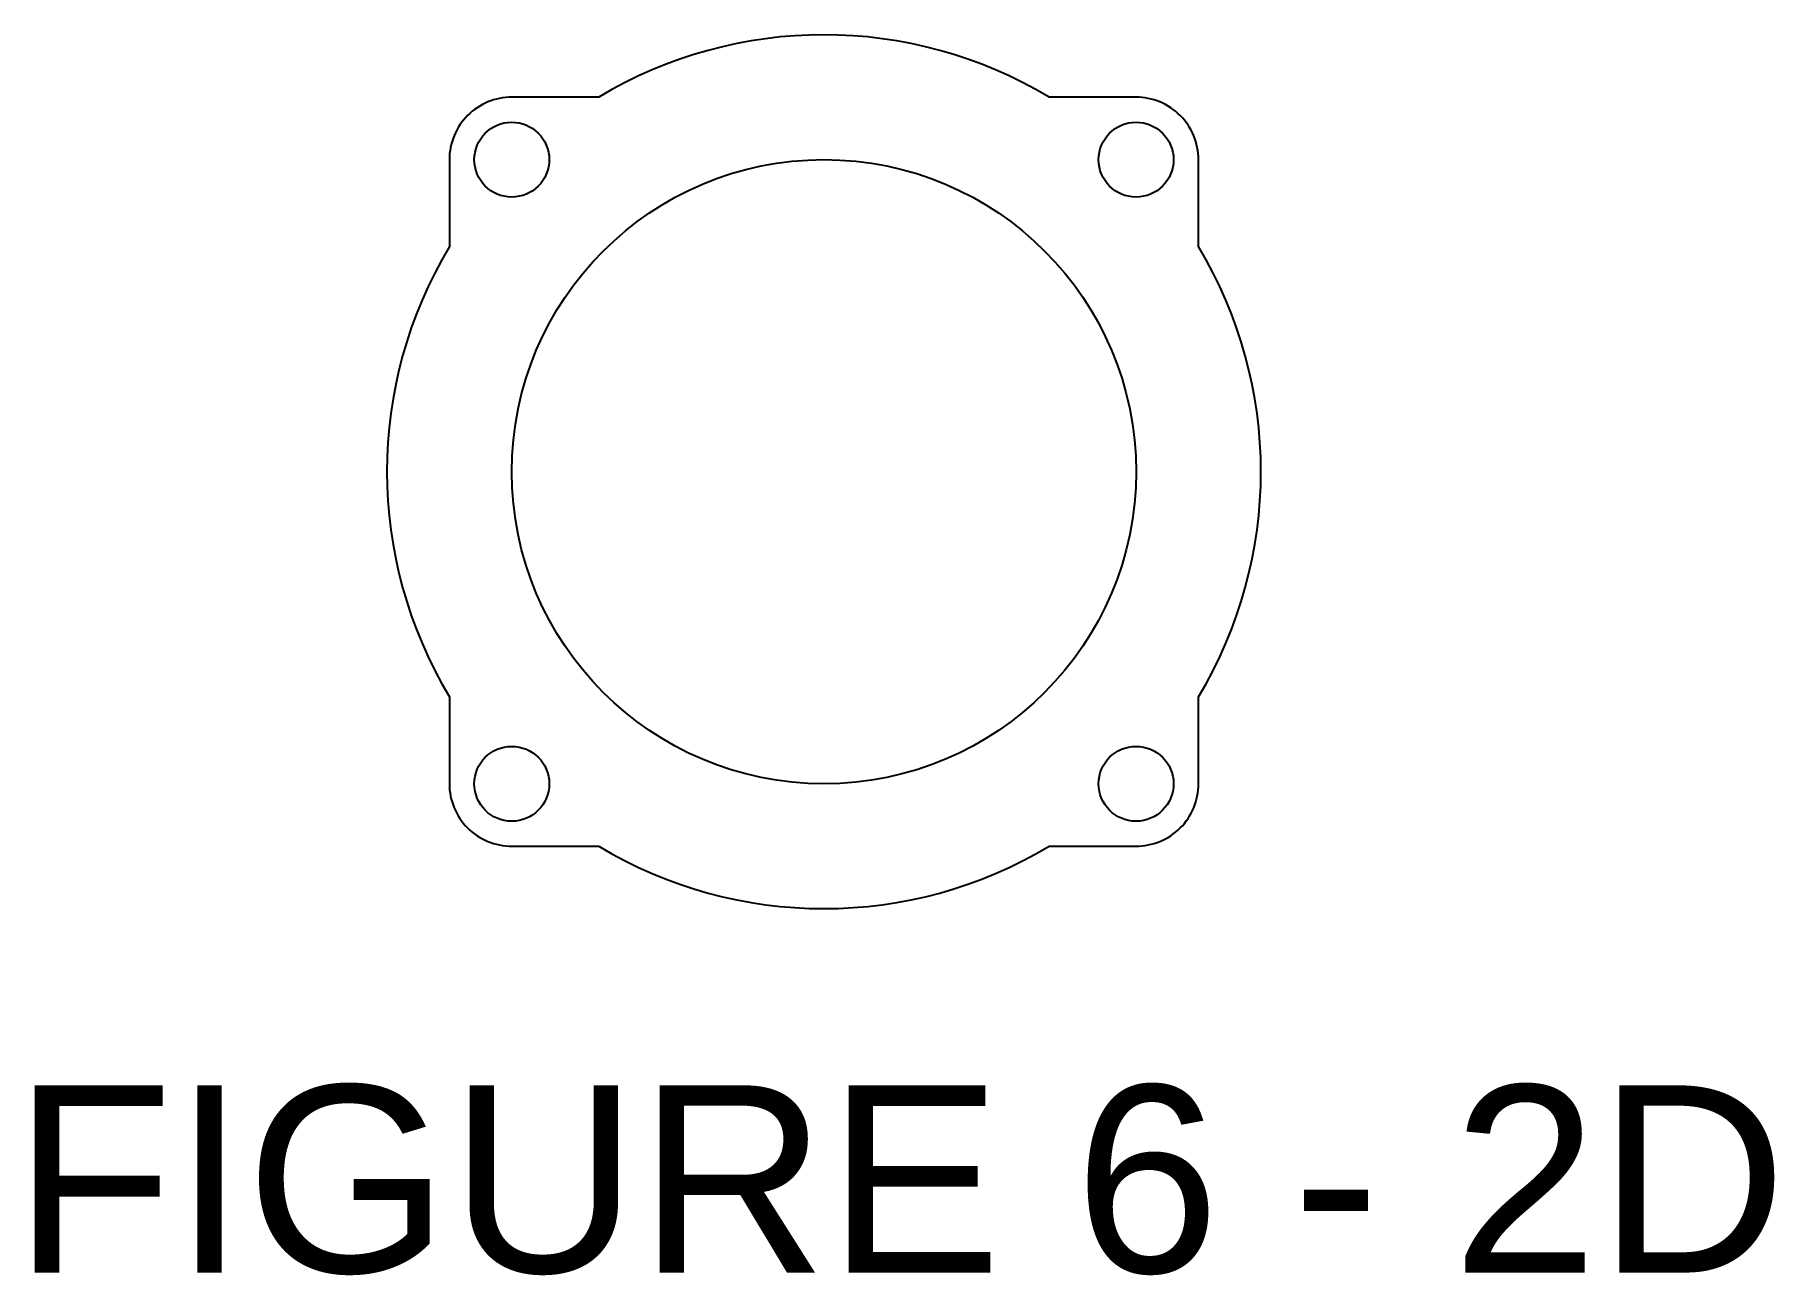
# Model space of a CAD drawing. Header units: inches. Extents: x 27.9 to 55.8, y 18.4 to 38.3.
import ezdxf

# ---------------------------------------------------------------- set-up
doc = ezdxf.new("R2010")
doc.units = ezdxf.units.IN
doc.header["$MEASUREMENT"] = 0
doc.styles.get("Standard").update_dxf_attribs({"font": 'arial.ttf'})

msp = doc.modelspace()

# ---------------------------------------------------------------- linework, layer by layer
for points in [[(36.941, 37.315), (35.547, 37.315, 0.414214), (34.547, 36.315), (34.547, 34.92)], [(46.547, 34.92), (46.547, 36.315, 0.414214), (45.547, 37.315), (44.152, 37.315)], [(34.547, 27.709), (34.547, 26.315, 0.414214), (35.547, 25.315), (36.941, 25.315)], [(44.152, 25.315), (45.547, 25.315, 0.414214), (46.547, 26.315), (46.547, 27.709)]]:
    msp.add_lwpolyline(points, format="xyb")
for centre, radius in [((35.547, 36.315), 0.6), ((45.547, 36.315), 0.6), ((40.547, 31.315), 5), ((35.547, 26.315), 0.6), ((45.547, 26.315), 0.6)]:
    msp.add_circle(centre, radius)
for start, end in [(58.9973, 121.0027), (148.9973, 211.0027), (328.9973, 31.0027), (238.9973, 301.0027)]:
    msp.add_arc((40.547, 31.315), 7, start, end)

# ---------------------------------------------------------------- texts
at = {"insert": (27.563, 21.484), "char_height": 3, "attachment_point": 1}
msp.add_mtext_dynamic_manual_height_columns('FIGURE 6 - 2D', width=235.26413, gutter_width=12.5, heights=[0], dxfattribs=at)

doc.saveas('drawing.dxf')
